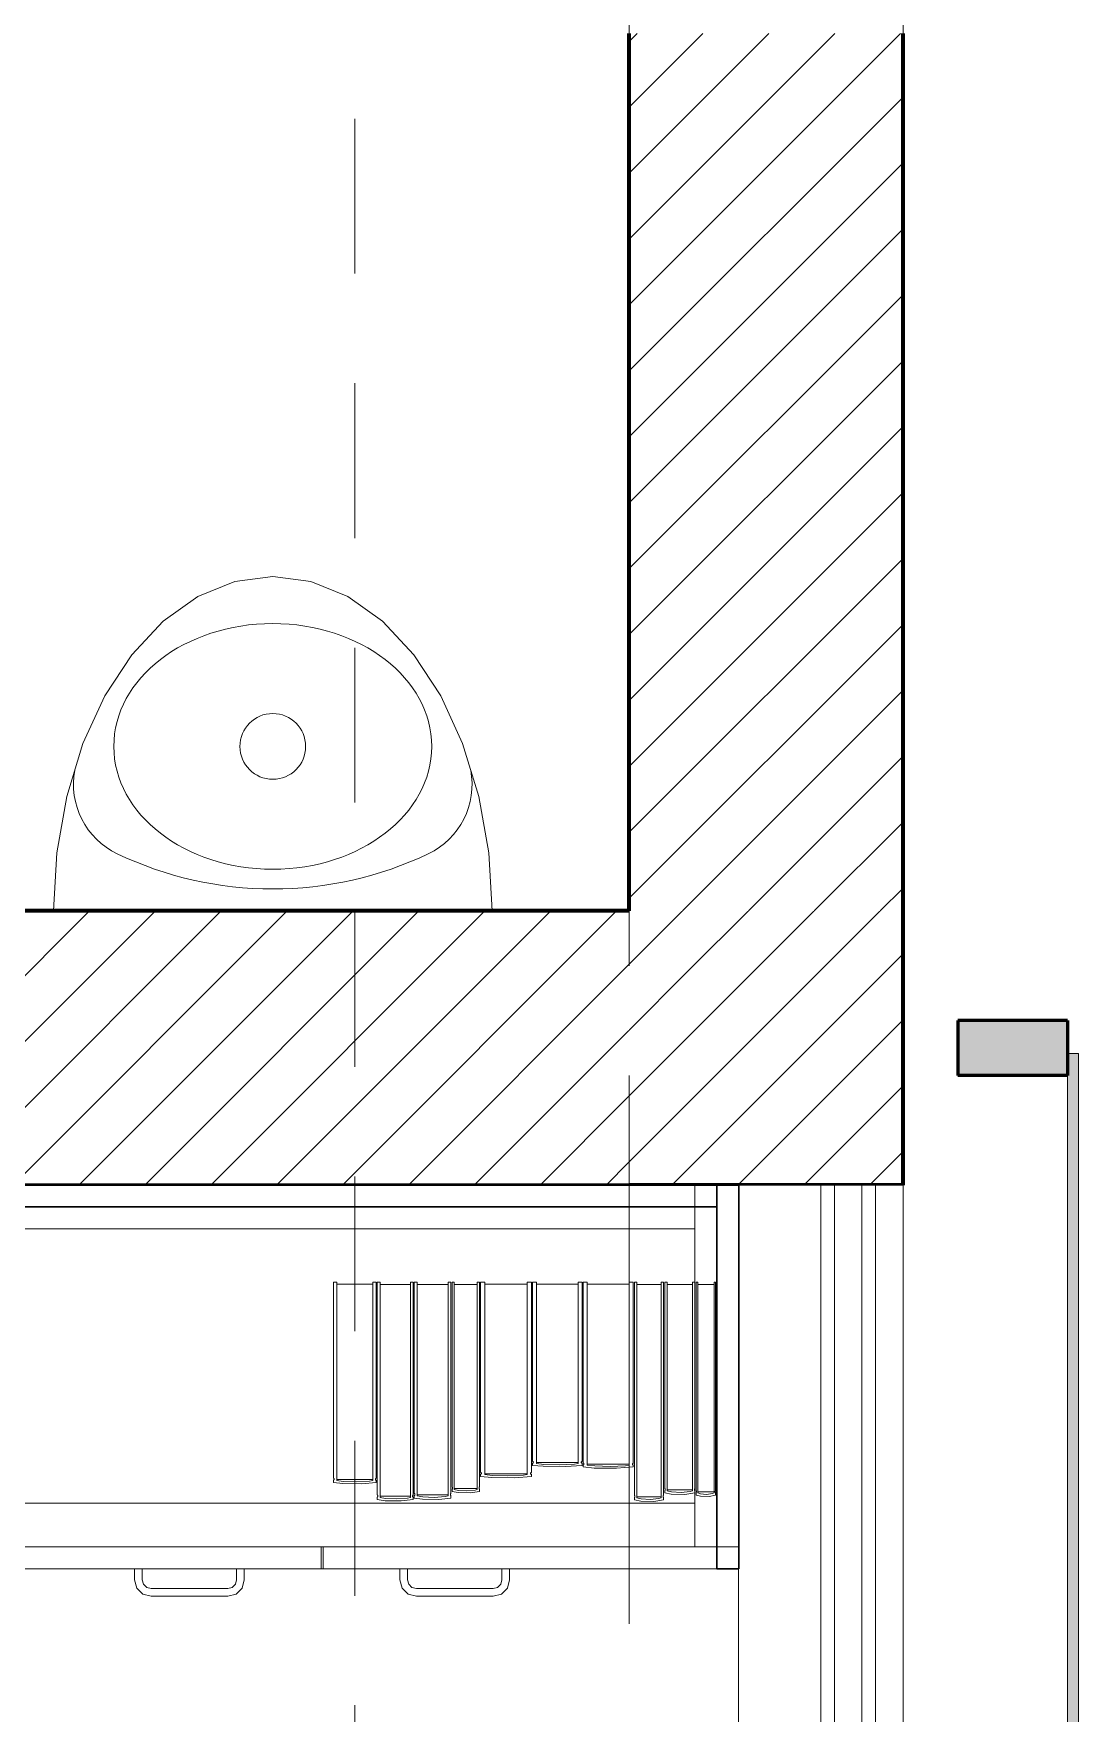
# Model space of a CAD drawing. Header units: inches. Extents: x -38 to 5698, y -33 to 92.
# Drawn here: x 328.277 to 329.23, y 10.968 to 12.5 of the extents above; entities that cross this region are included whole.
import ezdxf

# ---------------------------------------------------------------- set-up
doc = ezdxf.new("R2010")
doc.units = ezdxf.units.IN
doc.header["$MEASUREMENT"] = 0
doc.set_wipeout_variables(frame=1)
for name, pattern in [('Hidden Line', [0.195611, 0.141111, -0.0545]), ('Punto & Raya', [0.65, 0.5, -0.075, 0, -0.075]), ('Wipeout_Contour', [1, 0, -1])]:
    doc.linetypes.add(name, pattern=pattern)
for name, color, linetype in [('02 _ ARQ _ ALB _ Ejes Generales', 7, 'Continuous'), ('02 _ ARQ _ ZON _ Espacio.3D', 7, 'Continuous'), ('08 _ STR _ EXT _ 07 Losa Aligerada', 7, 'Continuous'), ('08 _ STR _ EXT _ 09 Vigas', 7, 'Continuous'), ('Acabado - Muros', 7, 'Continuous'), ('Estructura - 04 MURO', 253, 'Continuous'), ('Interior - Escaleras & Barandillas', 7, 'Continuous'), ('Interior - Mobiliario', 7, 'Continuous'), ('Interior - Sanitarios', 7, 'Continuous')]:
    doc.layers.add(name, color=color, linetype=linetype)
pattern_1 = [(45, (277.50004, 6e-09), (-0.030052038, 0.030052038), [])]

msp = doc.modelspace()

# ---------------------------------------------------------------- hatches: boundary and pattern name
at = {"layer": 'Acabado - Muros', "linetype": 'Continuous', "lineweight": 0}
msp.add_hatch(color=254, dxfattribs=at).paths.add_polyline_path([(329.1199, 11.55), (329.2199, 11.55), (329.2199, 11.6), (329.1199, 11.6)])
at = {"layer": 'Acabado - Muros', "linetype": 'Continuous', "lineweight": 9}
msp.add_hatch(color=250, dxfattribs=at).paths.add_polyline_path([(329.2299, 10.655), (329.2299, 11.57), (329.2199, 11.57), (329.2199, 10.655)])

# ---------------------------------------------------------------- linework, layer by layer
at = {"layer": '02 _ ARQ _ ZON _ Espacio.3D', "color": 254, "linetype": 'Continuous', "lineweight": 0, "flags": 128}
msp.add_lwpolyline([(321.57, 16.9), (321.22, 16.9), (321.22, 7.7), (321.57, 7.7), (321.57, 8.1), (322.07, 8.1), (322.07, 7.35), (328.17, 7.35), (328.17, 7.7), (328.57, 7.7), (328.57, 8.1), (328.92, 8.1), (328.92, 11.45), (323.12, 11.45), (323.12, 16.1), (321.57, 16.1)], close=True, dxfattribs=at)
at = {"layer": '02 _ ARQ _ ZON _ Espacio.3D', "color": 9, "linetype": 'Continuous', "lineweight": 5, "flags": 128}
msp.add_lwpolyline([(324.92, 15.1235), (324.92, 11.7), (328.82, 11.7), (328.82, 14.9999), (325.97, 14.9999), (325.97, 13.6749), (325.82, 13.6749), (325.82, 15.1235)], close=True, dxfattribs=at)
at = {"layer": '08 _ STR _ EXT _ 07 Losa Aligerada', "color": 7, "linetype": 'Continuous', "lineweight": 18, "flags": 128}
msp.add_lwpolyline([(320.8699, 5.6637), (322.07, 5.6637), (322.07, 7.2), (329.07, 7.2), (329.07, 14.9999), (329.07, 15.1499), (329.07, 15.1499), (329.07, 15.7999), (329.07, 15.7999), (329.07, 18.1001), (329.07, 20.35), (326.57, 20.35), (324.17, 20.35), (324.17, 22.35), (324.17, 22.6), (324.17, 24.5), (324.17, 24.75), (324.17, 26.75), (329.07, 26.75), (329.07, 29.7)], dxfattribs=at)
at = {"layer": 'Acabado - Muros', "color": 7, "linetype": 'Continuous', "lineweight": 60}
for p, q in [((329.2199, 11.6), (329.1199, 11.6)), ((329.1199, 11.6), (329.1199, 11.55)), ((329.2199, 11.6), (329.2199, 11.55)), ((329.2199, 11.55), (329.1199, 11.55))]:
    msp.add_line(p, q, dxfattribs=at)
at = {"layer": 'Acabado - Muros', "color": 7, "linetype": 'Continuous', "lineweight": 13, "flags": 128}
msp.add_lwpolyline([(329.2299, 10.655), (329.2199, 10.655), (329.2199, 11.57), (329.2299, 11.57)], close=True, dxfattribs=at)
at = {"layer": 'Interior - Mobiliario', "color": 175, "linetype": 'Continuous', "lineweight": 13}
for p, q in [((328.9, 11.43), (327.44, 11.43)), ((328.9, 11.12), (328.9, 11.43)), ((327.46, 11.41), (328.88, 11.41)), ((328.88, 11.16), (328.88, 11.41)), ((328.5535, 11.3613), (328.5504, 11.3613)), ((328.5504, 11.3613), (328.5504, 11.1828)), ((328.5535, 11.1806), (328.5535, 11.3613)), ((328.5862, 11.3595), (328.5535, 11.3595)), ((328.5893, 11.3613), (328.5862, 11.3613)), ((328.5862, 11.3613), (328.5862, 11.1806)), ((328.5893, 11.1828), (328.5893, 11.3613)), ((328.5929, 11.3613), (328.5903, 11.3613)), ((328.5903, 11.3613), (328.5903, 11.1676)), ((328.5929, 11.1652), (328.5929, 11.3613)), ((328.6205, 11.3594), (328.5929, 11.3594)), ((328.6231, 11.3613), (328.6205, 11.3613)), ((328.6205, 11.3613), (328.6205, 11.1652)), ((328.6231, 11.1676), (328.6231, 11.3613)), ((328.6268, 11.3613), (328.6241, 11.3613)), ((328.6241, 11.3613), (328.6241, 11.1689)), ((328.6268, 11.1665), (328.6268, 11.3613)), ((328.6549, 11.3594), (328.6268, 11.3594)), ((328.6575, 11.3613), (328.6549, 11.3613)), ((328.6549, 11.3613), (328.6549, 11.1665)), ((328.6575, 11.1689), (328.6575, 11.3613)), ((328.6605, 11.3613), (328.6585, 11.3613)), ((328.6585, 11.3613), (328.6585, 11.1748)), ((328.6605, 11.1725), (328.6605, 11.3613)), ((328.6816, 11.3594), (328.6605, 11.3594)), ((328.6836, 11.3613), (328.6816, 11.3613)), ((328.6816, 11.3613), (328.6816, 11.1725)), ((328.6836, 11.1748), (328.6836, 11.3613)), ((328.6883, 11.3613), (328.6846, 11.3613)), ((328.6846, 11.3613), (328.6846, 11.188)), ((328.6883, 11.1859), (328.6883, 11.3613)), ((328.7272, 11.3596), (328.6883, 11.3596)), ((328.7309, 11.3613), (328.7272, 11.3613)), ((328.7272, 11.3613), (328.7272, 11.1859)), ((328.7309, 11.188), (328.7309, 11.3613)), ((328.7355, 11.3613), (328.7319, 11.3613)), ((328.7319, 11.3613), (328.7319, 11.1981)), ((328.7355, 11.1961), (328.7355, 11.3613)), ((328.7736, 11.3597), (328.7355, 11.3597)), ((328.7772, 11.3613), (328.7736, 11.3613)), ((328.7736, 11.3613), (328.7736, 11.1961)), ((328.7772, 11.1981), (328.7772, 11.3613)), ((328.7818, 11.3613), (328.7782, 11.3613)), ((328.7782, 11.3613), (328.7782, 11.1966)), ((328.7818, 11.1945), (328.7818, 11.3613)), ((328.8202, 11.3597), (328.7818, 11.3597)), ((328.8239, 11.3613), (328.8202, 11.3613)), ((328.8202, 11.3613), (328.8202, 11.1945)), ((328.8239, 11.1966), (328.8239, 11.3613)), ((328.827, 11.3613), (328.8249, 11.3613)), ((328.8249, 11.3613), (328.8249, 11.1671)), ((328.827, 11.1648), (328.827, 11.3613)), ((328.8494, 11.3594), (328.827, 11.3594)), ((328.8515, 11.3613), (328.8494, 11.3613)), ((328.8494, 11.3613), (328.8494, 11.1648)), ((328.8515, 11.1671), (328.8515, 11.3613)), ((328.8547, 11.3613), (328.8525, 11.3613)), ((328.8525, 11.3613), (328.8525, 11.1734)), ((328.8547, 11.1711), (328.8547, 11.3613)), ((328.8779, 11.3594), (328.8547, 11.3594)), ((328.8801, 11.3613), (328.8779, 11.3613)), ((328.8779, 11.3613), (328.8779, 11.1711)), ((328.8801, 11.1734), (328.8801, 11.3613)), ((328.8826, 11.3613), (328.8811, 11.3613)), ((328.8811, 11.3613), (328.8811, 11.1716)), ((328.8826, 11.1693), (328.8826, 11.3613)), ((328.7319, 11.1981), (328.7321, 11.1979)), ((328.7321, 11.1979), (328.7324, 11.1977)), ((328.7324, 11.1977), (328.7326, 11.1975)), ((328.7764, 11.1973), (328.7765, 11.1976)), ((328.7765, 11.1976), (328.7767, 11.1978)), ((328.7767, 11.1978), (328.777, 11.198)), ((328.777, 11.198), (328.7772, 11.1981)), ((328.5504, 11.1828), (328.5506, 11.1827)), ((328.5506, 11.1827), (328.5508, 11.1824)), ((328.5508, 11.1824), (328.551, 11.1822)), ((328.5886, 11.182), (328.5887, 11.1822)), ((328.5887, 11.1822), (328.5889, 11.1825)), ((328.5889, 11.1825), (328.5891, 11.1827)), ((328.5891, 11.1827), (328.5893, 11.1828)), ((328.6846, 11.188), (328.6848, 11.1879)), ((328.6848, 11.1862), (328.6846, 11.1861)), ((328.6846, 11.1861), (328.6846, 11.1841)), ((328.6846, 11.1841), (328.6947, 11.1832)), ((328.6848, 11.1879), (328.6851, 11.1877)), ((328.685, 11.1864), (328.6848, 11.1862)), ((328.6852, 11.1866), (328.685, 11.1864)), ((328.6851, 11.1877), (328.6853, 11.1874)), ((328.6853, 11.1869), (328.6852, 11.1866)), ((328.6853, 11.1874), (328.6854, 11.1872)), ((328.6854, 11.1872), (328.6853, 11.1869)), ((328.6883, 11.1868), (328.7272, 11.1868)), ((328.6952, 11.1851), (328.6883, 11.1859)), ((328.6947, 11.1832), (328.7155, 11.183)), ((328.7095, 11.1847), (328.6952, 11.1851)), ((328.7237, 11.1854), (328.7095, 11.1847)), ((328.7155, 11.183), (328.7309, 11.1841)), ((328.7272, 11.1859), (328.7237, 11.1854)), ((328.7301, 11.1872), (328.7302, 11.1875)), ((328.7301, 11.187), (328.7301, 11.1872)), ((328.7302, 11.1867), (328.7301, 11.187)), ((328.7302, 11.1875), (328.7304, 11.1877)), ((328.7304, 11.1865), (328.7302, 11.1867)), ((328.7304, 11.1877), (328.7307, 11.1879)), ((328.7306, 11.1862), (328.7304, 11.1865)), ((328.7309, 11.1861), (328.7306, 11.1862)), ((328.7307, 11.1879), (328.7309, 11.188)), ((328.7309, 11.1841), (328.7309, 11.1861)), ((328.7321, 11.1963), (328.7319, 11.1962)), ((328.7319, 11.1962), (328.7319, 11.1944)), ((328.7319, 11.1944), (328.7418, 11.1935)), ((328.7323, 11.1965), (328.7321, 11.1963)), ((328.7325, 11.1968), (328.7323, 11.1965)), ((328.7326, 11.197), (328.7325, 11.1968)), ((328.7326, 11.1975), (328.7327, 11.1973)), ((328.7327, 11.1973), (328.7326, 11.197)), ((328.7355, 11.1969), (328.7736, 11.1969)), ((328.7423, 11.1953), (328.7355, 11.1961)), ((328.7418, 11.1935), (328.7621, 11.1933)), ((328.7562, 11.1949), (328.7423, 11.1953)), ((328.7701, 11.1956), (328.7562, 11.1949)), ((328.7621, 11.1933), (328.7772, 11.1944)), ((328.7736, 11.1961), (328.7701, 11.1956)), ((328.7764, 11.1971), (328.7764, 11.1973)), ((328.7765, 11.1968), (328.7764, 11.1971)), ((328.7767, 11.1966), (328.7765, 11.1968)), ((328.7769, 11.1964), (328.7767, 11.1966)), ((328.7772, 11.1962), (328.7769, 11.1964)), ((328.7772, 11.1944), (328.7772, 11.1962)), ((328.7782, 11.1966), (328.7784, 11.1964)), ((328.7784, 11.1948), (328.7782, 11.1947)), ((328.7782, 11.1947), (328.7782, 11.1929)), ((328.7782, 11.1929), (328.7882, 11.1919)), ((328.7784, 11.1964), (328.7787, 11.1962)), ((328.7786, 11.195), (328.7784, 11.1948)), ((328.7788, 11.1952), (328.7786, 11.195)), ((328.7787, 11.1962), (328.7789, 11.196)), ((328.7789, 11.1955), (328.7788, 11.1952)), ((328.7789, 11.196), (328.7789, 11.1957)), ((328.7789, 11.1957), (328.7789, 11.1955)), ((328.7818, 11.1954), (328.8202, 11.1954)), ((328.7887, 11.1938), (328.7818, 11.1945)), ((328.7882, 11.1919), (328.8087, 11.1917)), ((328.8028, 11.1933), (328.7887, 11.1938)), ((328.8168, 11.194), (328.8028, 11.1933)), ((328.8087, 11.1917), (328.8239, 11.1929)), ((328.8202, 11.1945), (328.8168, 11.194)), ((328.8231, 11.1955), (328.8232, 11.1958)), ((328.8232, 11.1953), (328.8231, 11.1955)), ((328.8232, 11.1958), (328.8233, 11.196)), ((328.8234, 11.195), (328.8232, 11.1953)), ((328.8233, 11.196), (328.8235, 11.1962)), ((328.8237, 11.1948), (328.8234, 11.195)), ((328.8235, 11.1962), (328.8237, 11.1965)), ((328.8237, 11.1965), (328.8239, 11.1966)), ((328.8239, 11.1947), (328.8237, 11.1948)), ((328.8239, 11.1929), (328.8239, 11.1947)), ((328.5505, 11.1809), (328.5504, 11.1808)), ((328.5504, 11.1808), (328.5504, 11.1788)), ((328.5504, 11.1788), (328.5589, 11.1778)), ((328.5508, 11.1811), (328.5505, 11.1809)), ((328.5509, 11.1814), (328.5508, 11.1811)), ((328.551, 11.1816), (328.5509, 11.1814)), ((328.551, 11.1822), (328.551, 11.1819)), ((328.551, 11.1819), (328.551, 11.1816)), ((328.5535, 11.1816), (328.5862, 11.1816)), ((328.5593, 11.1798), (328.5535, 11.1806)), ((328.5589, 11.1778), (328.5763, 11.1776)), ((328.5713, 11.1793), (328.5593, 11.1798)), ((328.5832, 11.1801), (328.5713, 11.1793)), ((328.5763, 11.1776), (328.5893, 11.1788)), ((328.5862, 11.1806), (328.5832, 11.1801)), ((328.5886, 11.1817), (328.5886, 11.182)), ((328.5887, 11.1814), (328.5886, 11.1817)), ((328.5888, 11.1812), (328.5887, 11.1814)), ((328.5891, 11.1809), (328.5888, 11.1812)), ((328.5893, 11.1808), (328.5891, 11.1809)), ((328.5893, 11.1788), (328.5893, 11.1808)), ((328.5903, 11.1676), (328.5904, 11.1674)), ((328.5904, 11.1674), (328.5906, 11.1672)), ((328.5906, 11.1672), (328.5908, 11.1669)), ((328.6226, 11.1667), (328.6227, 11.1669)), ((328.6227, 11.1669), (328.6228, 11.1672)), ((328.6228, 11.1672), (328.623, 11.1675)), ((328.623, 11.1675), (328.6231, 11.1676)), ((328.6241, 11.1689), (328.6243, 11.1687)), ((328.6243, 11.1687), (328.6245, 11.1684)), ((328.6245, 11.167), (328.6243, 11.1668)), ((328.6245, 11.1684), (328.6246, 11.1682)), ((328.6246, 11.1673), (328.6245, 11.167)), ((328.6246, 11.1682), (328.6247, 11.1679)), ((328.6247, 11.1676), (328.6246, 11.1673)), ((328.6247, 11.1679), (328.6247, 11.1676)), ((328.6268, 11.1675), (328.6549, 11.1675)), ((328.657, 11.1679), (328.6571, 11.1682)), ((328.657, 11.1677), (328.657, 11.1679)), ((328.657, 11.1674), (328.657, 11.1677)), ((328.6572, 11.1671), (328.657, 11.1674)), ((328.6571, 11.1682), (328.6572, 11.1685)), ((328.6572, 11.1685), (328.6574, 11.1688)), ((328.6573, 11.1668), (328.6572, 11.1671)), ((328.6574, 11.1688), (328.6575, 11.1689)), ((328.6585, 11.1748), (328.6587, 11.1746)), ((328.6586, 11.1728), (328.6585, 11.1727)), ((328.6585, 11.1727), (328.6585, 11.1706)), ((328.6585, 11.1706), (328.664, 11.1695)), ((328.6588, 11.173), (328.6586, 11.1728)), ((328.6587, 11.1746), (328.6588, 11.1744)), ((328.6588, 11.1744), (328.6589, 11.1741)), ((328.6589, 11.1733), (328.6588, 11.173)), ((328.6589, 11.1741), (328.6589, 11.1738)), ((328.6589, 11.1738), (328.6589, 11.1735)), ((328.6589, 11.1735), (328.6589, 11.1733)), ((328.6605, 11.1734), (328.6816, 11.1734)), ((328.6643, 11.1716), (328.6605, 11.1725)), ((328.664, 11.1695), (328.6752, 11.1693)), ((328.672, 11.1711), (328.6643, 11.1716)), ((328.6797, 11.1719), (328.672, 11.1711)), ((328.6752, 11.1693), (328.6836, 11.1706)), ((328.6816, 11.1725), (328.6797, 11.1719)), ((328.6832, 11.1742), (328.6833, 11.1744)), ((328.6832, 11.1739), (328.6832, 11.1742)), ((328.6832, 11.1736), (328.6832, 11.1739)), ((328.6832, 11.1733), (328.6832, 11.1736)), ((328.6833, 11.1731), (328.6832, 11.1733)), ((328.6833, 11.1744), (328.6835, 11.1747)), ((328.6835, 11.1728), (328.6833, 11.1731)), ((328.6835, 11.1747), (328.6836, 11.1748)), ((328.6836, 11.1727), (328.6835, 11.1728)), ((328.6836, 11.1706), (328.6836, 11.1727)), ((328.8249, 11.1671), (328.825, 11.167)), ((328.825, 11.167), (328.8252, 11.1667)), ((328.8512, 11.1668), (328.8514, 11.167)), ((328.8514, 11.167), (328.8515, 11.1671)), ((328.8525, 11.1734), (328.8526, 11.1732)), ((328.8526, 11.1714), (328.8525, 11.1713)), ((328.8525, 11.1713), (328.8525, 11.1692)), ((328.8525, 11.1692), (328.8585, 11.1681)), ((328.8526, 11.1732), (328.8528, 11.173)), ((328.8528, 11.1716), (328.8526, 11.1714)), ((328.8528, 11.173), (328.8529, 11.1727)), ((328.8529, 11.1719), (328.8528, 11.1716)), ((328.8529, 11.1727), (328.8529, 11.1725)), ((328.8529, 11.1725), (328.8529, 11.1722)), ((328.8529, 11.1722), (328.8529, 11.1719)), ((328.8547, 11.1721), (328.8779, 11.1721)), ((328.8588, 11.1702), (328.8547, 11.1711)), ((328.8585, 11.1681), (328.8709, 11.1679)), ((328.8674, 11.1697), (328.8588, 11.1702)), ((328.8758, 11.1705), (328.8674, 11.1697)), ((328.8709, 11.1679), (328.8801, 11.1692)), ((328.8779, 11.1711), (328.8758, 11.1705)), ((328.8797, 11.1725), (328.8798, 11.1728)), ((328.8797, 11.1722), (328.8797, 11.1725)), ((328.8797, 11.1719), (328.8797, 11.1722)), ((328.8798, 11.1717), (328.8797, 11.1719)), ((328.8798, 11.1728), (328.8799, 11.1731)), ((328.88, 11.1714), (328.8798, 11.1717)), ((328.8799, 11.1731), (328.88, 11.1733)), ((328.88, 11.1733), (328.8801, 11.1734)), ((328.8801, 11.1713), (328.88, 11.1714)), ((328.8801, 11.1692), (328.8801, 11.1713)), ((328.8811, 11.1716), (328.8812, 11.1714)), ((328.8812, 11.1696), (328.8811, 11.1695)), ((328.8811, 11.1695), (328.8811, 11.1673)), ((328.8811, 11.1673), (328.8851, 11.1663)), ((328.8812, 11.1714), (328.8813, 11.1712)), ((328.8813, 11.1698), (328.8812, 11.1696)), ((328.8813, 11.1712), (328.8814, 11.1709)), ((328.8814, 11.1701), (328.8813, 11.1698)), ((328.8814, 11.1709), (328.8814, 11.1706)), ((328.8814, 11.1706), (328.8814, 11.1704)), ((328.8814, 11.1704), (328.8814, 11.1701)), ((328.8853, 11.1684), (328.8826, 11.1693)), ((328.8908, 11.1679), (328.8853, 11.1684)), ((328.88, 11.16), (327.46, 11.16)), ((328.5904, 11.1655), (328.5903, 11.1654)), ((328.5903, 11.1654), (328.5903, 11.1632)), ((328.5903, 11.1632), (328.5975, 11.1621)), ((328.5906, 11.1657), (328.5904, 11.1655)), ((328.5907, 11.166), (328.5906, 11.1657)), ((328.5908, 11.1663), (328.5907, 11.166)), ((328.5908, 11.1669), (328.5908, 11.1666)), ((328.5908, 11.1666), (328.5908, 11.1663)), ((328.5929, 11.1662), (328.6205, 11.1662)), ((328.5978, 11.1643), (328.5929, 11.1652)), ((328.5975, 11.1621), (328.6122, 11.1619)), ((328.6079, 11.1638), (328.5978, 11.1643)), ((328.618, 11.1646), (328.6079, 11.1638)), ((328.6122, 11.1619), (328.6231, 11.1632)), ((328.6205, 11.1652), (328.618, 11.1646)), ((328.6226, 11.1664), (328.6226, 11.1667)), ((328.6226, 11.1661), (328.6226, 11.1664)), ((328.6228, 11.1658), (328.6226, 11.1661)), ((328.623, 11.1655), (328.6228, 11.1658)), ((328.6231, 11.1654), (328.623, 11.1655)), ((328.6231, 11.1632), (328.6231, 11.1654)), ((328.6243, 11.1668), (328.6241, 11.1667)), ((328.6241, 11.1667), (328.6241, 11.1645)), ((328.6241, 11.1645), (328.6315, 11.1635)), ((328.6318, 11.1656), (328.6268, 11.1665)), ((328.6315, 11.1635), (328.6464, 11.1632)), ((328.6421, 11.1651), (328.6318, 11.1656)), ((328.6523, 11.1659), (328.6421, 11.1651)), ((328.6464, 11.1632), (328.6575, 11.1645)), ((328.6549, 11.1665), (328.6523, 11.1659)), ((328.6575, 11.1667), (328.6573, 11.1668)), ((328.6575, 11.1645), (328.6575, 11.1667)), ((328.825, 11.165), (328.8249, 11.1649)), ((328.8249, 11.1649), (328.8249, 11.1628)), ((328.8249, 11.1628), (328.8307, 11.1617)), ((328.8252, 11.1653), (328.825, 11.165)), ((328.8252, 11.1667), (328.8253, 11.1664)), ((328.8253, 11.1656), (328.8252, 11.1653)), ((328.8253, 11.1664), (328.8254, 11.1661)), ((328.8254, 11.1661), (328.8253, 11.1658)), ((328.8253, 11.1658), (328.8253, 11.1656)), ((328.827, 11.1657), (328.8494, 11.1657)), ((328.831, 11.1638), (328.827, 11.1648)), ((328.8307, 11.1617), (328.8426, 11.1614)), ((328.8392, 11.1633), (328.831, 11.1638)), ((328.8473, 11.1642), (328.8392, 11.1633)), ((328.8426, 11.1614), (328.8515, 11.1628)), ((328.8494, 11.1648), (328.8473, 11.1642)), ((328.851, 11.1662), (328.8511, 11.1665)), ((328.851, 11.1659), (328.851, 11.1662)), ((328.8511, 11.1656), (328.851, 11.1659)), ((328.8511, 11.1665), (328.8512, 11.1668)), ((328.8512, 11.1653), (328.8511, 11.1656)), ((328.8513, 11.1651), (328.8512, 11.1653)), ((328.8515, 11.1649), (328.8513, 11.1651)), ((328.8515, 11.1628), (328.8515, 11.1649)), ((328.88, 11.12), (328.88, 11.16)), ((327.44, 11.12), (328.9, 11.12)), ((327.46, 11.12), (328.88, 11.12)), ((328.18, 11.12), (328.539, 11.12)), ((328.539, 11.1), (328.539, 11.12)), ((328.541, 11.1), (328.541, 11.12)), ((328.18, 11.1), (328.539, 11.1)), ((328.369, 11.09), (328.369, 11.1)), ((328.369, 11.1), (328.376, 11.1)), ((328.376, 11.1), (328.376, 11.09)), ((328.462, 11.09), (328.462, 11.1)), ((328.462, 11.1), (328.469, 11.1)), ((328.469, 11.1), (328.469, 11.09)), ((328.611, 11.1), (328.611, 11.09)), ((328.618, 11.1), (328.611, 11.1)), ((328.618, 11.09), (328.618, 11.1)), ((328.704, 11.1), (328.704, 11.09)), ((328.711, 11.1), (328.704, 11.1)), ((328.711, 11.09), (328.711, 11.1)), ((328.371, 11.0825), (328.369, 11.09)), ((328.3765, 11.077), (328.371, 11.0825)), ((328.376, 11.09), (328.3771, 11.086)), ((328.384, 11.075), (328.3765, 11.077)), ((328.3771, 11.086), (328.38, 11.0831)), ((328.38, 11.0831), (328.384, 11.082)), ((328.384, 11.082), (328.454, 11.082)), ((328.454, 11.075), (328.384, 11.075)), ((328.454, 11.082), (328.458, 11.0831)), ((328.4615, 11.077), (328.454, 11.075)), ((328.458, 11.0831), (328.4609, 11.086)), ((328.4609, 11.086), (328.462, 11.09)), ((328.467, 11.0825), (328.4615, 11.077)), ((328.469, 11.09), (328.467, 11.0825)), ((328.611, 11.09), (328.613, 11.0825)), ((328.613, 11.0825), (328.6185, 11.077)), ((328.6191, 11.086), (328.618, 11.09)), ((328.6185, 11.077), (328.626, 11.075)), ((328.622, 11.0831), (328.6191, 11.086)), ((328.626, 11.082), (328.622, 11.0831)), ((328.696, 11.082), (328.626, 11.082)), ((328.626, 11.075), (328.696, 11.075)), ((328.7, 11.0831), (328.696, 11.082)), ((328.696, 11.075), (328.7035, 11.077)), ((328.7029, 11.086), (328.7, 11.0831)), ((328.704, 11.09), (328.7029, 11.086)), ((328.7035, 11.077), (328.709, 11.0825)), ((328.709, 11.0825), (328.711, 11.09))]:
    msp.add_line(p, q, dxfattribs=at)
at = {"layer": 'Interior - Sanitarios', "color": 205, "linetype": 'Continuous', "lineweight": 13, "flags": 128}
msp.add_lwpolyline([(328.295, 11.7), (328.2981, 11.753), (328.3071, 11.8043), (328.3218, 11.8525), (328.3418, 11.8961), (328.3665, 11.9336), (328.395, 11.9641), (328.4266, 11.9866), (328.4603, 12.0004), (328.495, 12.005), (328.5298, 12.0004), (328.5634, 11.9866), (328.595, 11.9641), (328.6236, 11.9336), (328.6482, 11.8961), (328.6682, 11.8525), (328.683, 11.8043), (328.692, 11.753), (328.695, 11.7), (328.495, 11.7)], close=True, dxfattribs=at)
at = {"layer": 'Interior - Sanitarios', "color": 205, "linetype": 'Continuous', "lineweight": 13}
msp.add_circle((328.495, 11.85), 0.03, dxfattribs=at)
for centre, radius, start, end in [((328.3832, 11.8153), 0.07, 169.1855, 244.5474), ((328.6068, 11.8153), 0.07, 295.4526, 10.8145), ((328.495, 12.0501), 0.3301, 244.5474, 270), ((328.495, 12.0501), 0.3301, 270, 295.4526)]:
    msp.add_arc(centre, radius, start, end, dxfattribs=at)
msp.add_ellipse((328.495, 11.85), major_axis=(0.145, 0), ratio=0.772414, dxfattribs=at)

# ---------------------------------------------------------------- next in the draw order: wipeouts: each hides what was drawn before it
at = {"color": 254, "linetype": 'Wipeout_Contour', "lineweight": 0, "ltscale": 7391.319565}
msp.add_wipeout([(328.8199, 11.45), (329.0699, 11.45), (328.8199, 11.7)], dxfattribs=at).dxf.layer = 'Estructura - 04 MURO'

# ---------------------------------------------------------------- next in the draw order: hatches: boundary and pattern name
at = {"layer": 'Estructura - 04 MURO', "linetype": 'Continuous', "lineweight": 5}
h = msp.add_hatch(dxfattribs=at)
h.set_pattern_fill('LADRILLO_COMÚN_0002', color=252, style=0, pattern_type=2)
h.set_pattern_definition(pattern_1)
h.paths.add_polyline_path([(328.8199, 11.45), (329.0699, 11.45), (328.8199, 11.7)])

# ---------------------------------------------------------------- next in the draw order: wipeouts: each hides what was drawn before it
at = {"color": 254, "linetype": 'Wipeout_Contour', "lineweight": 0, "ltscale": 7390.575446}
msp.add_wipeout([(328.8199, 11.7), (329.0699, 11.45), (329.0699, 11.7)], dxfattribs=at).dxf.layer = 'Estructura - 04 MURO'

# ---------------------------------------------------------------- next in the draw order: hatches: boundary and pattern name
at = {"layer": 'Estructura - 04 MURO', "linetype": 'Continuous', "lineweight": 5}
h = msp.add_hatch(dxfattribs=at)
h.set_pattern_fill('LADRILLO_COMÚN_0002', color=252, style=0, pattern_type=2)
h.set_pattern_definition(pattern_1)
h.paths.add_polyline_path([(328.8199, 11.7), (329.0699, 11.45), (329.0699, 11.7)])

# ---------------------------------------------------------------- next in the draw order: linework, layer by layer
at = {"layer": 'Estructura - 04 MURO', "color": 7, "linetype": 'Continuous', "lineweight": 80, "flags": 128}
msp.add_lwpolyline([(329.0699, 11.45), (328.8199, 11.45)], dxfattribs=at)

# ---------------------------------------------------------------- next in the draw order: wipeouts: each hides what was drawn before it
at = {"color": 254, "linetype": 'Wipeout_Contour', "lineweight": 0, "ltscale": 9854.606914}
msp.add_wipeout([(328.8199, 11.7), (329.0699, 11.7), (329.0699, 12.5), (328.8199, 12.5)], dxfattribs=at).dxf.layer = 'Estructura - 04 MURO'

# ---------------------------------------------------------------- next in the draw order: hatches: boundary and pattern name
at = {"layer": 'Estructura - 04 MURO', "linetype": 'Continuous', "lineweight": 5}
h = msp.add_hatch(dxfattribs=at)
h.set_pattern_fill('LADRILLO_COMÚN_0002', color=252, style=0, pattern_type=2)
h.set_pattern_definition(pattern_1)
h.paths.add_polyline_path([(328.8199, 11.7), (329.0699, 11.7), (329.0699, 12.5), (328.8199, 12.5)])

# ---------------------------------------------------------------- next in the draw order: linework, layer by layer
at = {"layer": 'Estructura - 04 MURO', "color": 7, "linetype": 'Continuous', "lineweight": 80, "flags": 128}
for points in [[(328.8199, 12.5), (328.8199, 11.7)], [(329.0699, 11.45), (329.0699, 12.5)]]:
    msp.add_lwpolyline(points, dxfattribs=at)

# ---------------------------------------------------------------- next in the draw order: wipeouts: each hides what was drawn before it
at = {"color": 254, "linetype": 'Wipeout_Contour', "lineweight": 0, "ltscale": 9842.997049}
msp.add_wipeout([(328.8199, 11.7), (323.27, 11.7), (323.27, 11.45), (328.8199, 11.45)], dxfattribs=at).dxf.layer = 'Estructura - 04 MURO'
at = {"color": 254, "linetype": 'Wipeout_Contour', "lineweight": 0, "ltscale": 9854.767958}
msp.add_wipeout([(328.9199, 11.45), (328.92, 8.1), (329.07, 8.1), (329.0699, 11.45)], dxfattribs=at).dxf.layer = 'Estructura - 04 MURO'

# ---------------------------------------------------------------- next in the draw order: hatches: boundary and pattern name
at = {"layer": 'Estructura - 04 MURO', "linetype": 'Continuous', "lineweight": 5}
h = msp.add_hatch(dxfattribs=at)
h.set_pattern_fill('LADRILLO_COMÚN_0002', color=252, style=0, pattern_type=2)
h.set_pattern_definition(pattern_1)
h.paths.add_polyline_path([(328.8199, 11.7), (323.27, 11.7), (323.27, 11.45), (328.8199, 11.45)])

# ---------------------------------------------------------------- next in the draw order: linework, layer by layer
at = {"layer": '08 _ STR _ EXT _ 09 Vigas', "color": 251, "linetype": 'Hidden Line', "lineweight": 13}
msp.add_line((329.07, 7.2), (329.07, 39.9), dxfattribs=at)
at = {"layer": 'Estructura - 04 MURO', "color": 7, "linetype": 'Continuous', "lineweight": 80, "flags": 128}
for points in [[(328.8199, 11.7), (324.92, 11.7)], [(323.12, 11.45), (328.8199, 11.45)]]:
    msp.add_lwpolyline(points, dxfattribs=at)
at = {"layer": 'Estructura - 04 MURO', "color": 7, "linetype": 'Continuous', "lineweight": 13, "flags": 128}
for points in [[(328.9199, 11.45), (329.0699, 11.45)], [(328.9199, 11.45), (328.92, 8.1)], [(329.07, 8.1), (329.0699, 11.45)]]:
    msp.add_lwpolyline(points, dxfattribs=at)
at = {"layer": 'Interior - Escaleras & Barandillas', "color": 161, "linetype": 'Continuous', "lineweight": 13, "flags": 128}
for points in [[(329.0449, 11.45), (328.9949, 11.45), (328.995, 8.1), (329.045, 8.1)], [(329.0324, 11.45), (329.0074, 11.45), (329.0075, 8.1), (329.0325, 8.1)], [(329.0324, 11.45), (329.0074, 11.45), (329.0075, 8.1), (329.0325, 8.1)], [(329.0324, 11.45), (329.0074, 11.45), (329.0075, 8.1), (329.0325, 8.1)]]:
    msp.add_lwpolyline(points, close=True, dxfattribs=at)

# ---------------------------------------------------------------- next in the draw order: wipeouts: each hides what was drawn before it
at = {"color": 254, "linetype": 'Wipeout_Contour', "lineweight": 0, "ltscale": 9851.494673}
msp.add_wipeout([(327.44, 11.43), (328.9, 11.43), (328.9, 11.45), (327.44, 11.45)], dxfattribs=at).dxf.layer = 'Interior - Mobiliario'

# ---------------------------------------------------------------- next in the draw order: linework, layer by layer
at = {"layer": '02 _ ARQ _ ALB _ Ejes Generales', "color": 252, "linetype": 'Punto & Raya', "lineweight": 13}
msp.add_line((328.82, 3.05), (328.82, 44.9), dxfattribs=at)
at = {"layer": '08 _ STR _ EXT _ 09 Vigas', "color": 251, "linetype": 'Hidden Line', "lineweight": 13}
msp.add_line((328.57, 7.7), (328.57, 16.9), dxfattribs=at)
at = {"layer": 'Interior - Mobiliario', "color": 175, "linetype": 'Continuous', "lineweight": 30}
for p, q in [((328.9, 11.45), (327.44, 11.45)), ((328.9, 11.43), (328.9, 11.45)), ((328.9, 11.43), (327.44, 11.43))]:
    msp.add_line(p, q, dxfattribs=at)
at = {"layer": 'Interior - Mobiliario', "color": 175, "linetype": 'Continuous', "lineweight": 13}
for p, q in [((328.9, 11.45), (327.44, 11.45)), ((328.88, 11.45), (327.46, 11.45)), ((328.88, 11.41), (328.88, 11.45)), ((328.9, 11.43), (328.9, 11.45)), ((327.44, 11.43), (328.9, 11.43))]:
    msp.add_line(p, q, dxfattribs=at)

# ---------------------------------------------------------------- next in the draw order: wipeouts: each hides what was drawn before it
at = {"color": 254, "linetype": 'Wipeout_Contour', "lineweight": 0, "ltscale": 9854.451625}
msp.add_wipeout([(328.9, 11.1), (328.92, 11.1), (328.92, 11.45), (328.9, 11.45)], dxfattribs=at).dxf.layer = 'Interior - Mobiliario'

# ---------------------------------------------------------------- next in the draw order: linework, layer by layer
at = {"layer": 'Interior - Mobiliario', "color": 175, "linetype": 'Continuous', "lineweight": 13}
for p, q in [((327.42, 11.45), (328.92, 11.45)), ((328.9, 11.45), (327.44, 11.45)), ((328.92, 11.45), (328.88, 11.45)), ((328.9, 11.45), (328.9, 11.1)), ((328.92, 11.45), (328.9, 11.45)), ((328.9, 11.1), (328.9, 11.45)), ((328.92, 11.1), (328.92, 11.45)), ((328.92, 11.12), (328.92, 11.45)), ((328.92, 11.45), (328.92, 11.1)), ((328.9, 11.43), (327.44, 11.43)), ((328.9, 11.43), (327.44, 11.43)), ((328.9, 11.43), (327.44, 11.43)), ((328.9, 11.1), (328.9, 11.43)), ((328.9, 11.12), (328.9, 11.43)), ((328.9, 11.12), (328.9, 11.43)), ((328.8976, 11.3594), (328.8826, 11.3594)), ((328.899, 11.3613), (328.8976, 11.3613)), ((328.8976, 11.3613), (328.8976, 11.1693)), ((328.899, 11.1716), (328.899, 11.3613)), ((328.8826, 11.1703), (328.8976, 11.1703)), ((328.8962, 11.1687), (328.8908, 11.1679)), ((328.8931, 11.166), (328.899, 11.1673)), ((328.8976, 11.1693), (328.8962, 11.1687)), ((328.8987, 11.1707), (328.8988, 11.171)), ((328.8987, 11.1704), (328.8987, 11.1707)), ((328.8987, 11.1701), (328.8987, 11.1704)), ((328.8988, 11.1699), (328.8987, 11.1701)), ((328.8988, 11.1712), (328.8989, 11.1715)), ((328.8988, 11.171), (328.8988, 11.1712)), ((328.8989, 11.1696), (328.8988, 11.1699)), ((328.8989, 11.1715), (328.899, 11.1716)), ((328.899, 11.1695), (328.8989, 11.1696)), ((328.899, 11.1673), (328.899, 11.1695)), ((328.8851, 11.1663), (328.8931, 11.166)), ((327.44, 11.12), (328.9, 11.12)), ((327.44, 11.12), (328.9, 11.12)), ((328.9, 11.12), (328.541, 11.12)), ((328.88, 11.12), (328.92, 11.12)), ((328.9, 11.1), (328.9, 11.12)), ((328.92, 11.1), (327.42, 11.1)), ((327.44, 11.1), (328.9, 11.1)), ((327.44, 11.1), (328.9, 11.1)), ((328.9, 11.1), (328.541, 11.1)), ((328.9, 11.1), (328.92, 11.1))]:
    msp.add_line(p, q, dxfattribs=at)
at = {"layer": 'Interior - Mobiliario', "color": 175, "linetype": 'Continuous', "lineweight": 30}
for p, q in [((328.92, 11.45), (328.9, 11.45)), ((328.9, 11.1), (328.9, 11.45)), ((328.92, 11.1), (328.92, 11.45)), ((328.92, 11.1), (328.9, 11.1))]:
    msp.add_line(p, q, dxfattribs=at)

doc.saveas('drawing.dxf')
